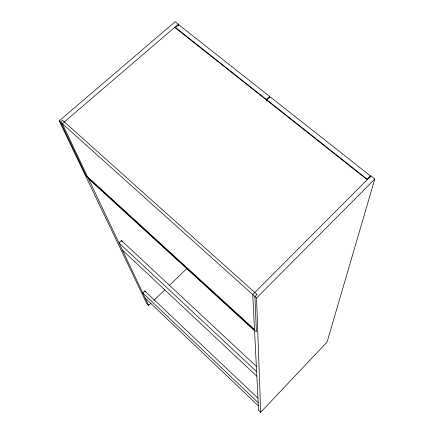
<?xml version="1.0" encoding="UTF-8"?>
<svg xmlns="http://www.w3.org/2000/svg" width="434" height="434" viewBox="0 0 434 434"><rect width="100%" height="100%" fill="white"/><g stroke="black" fill="none" stroke-linecap="round" stroke-linejoin="round"><path stroke-width="0.65" d="M266.856 101.171L266.856 99.82L270.111 96.815L370.424 175.889L369.882 177.842M269.704 97.856L269.715 96.5L178.781 24.814L175.553 27.581L266.46 99.505L269.715 96.5M374.797 179.014L327.095 342.014L260.693 412.3L258.577 410.282L252.729 294.572L370.94 175.971L374.797 179.014L256.565 298.017L260.693 412.3M370.424 175.889L367.153 179.171L266.856 99.82M178.586 25.525L178.363 24.19L175.2 21.7L59.203 120.874L146.79 303.594L148.667 305.384L151.103 303.035M154.027 300.219L164.746 289.885M169.618 285.187L187.152 268.283M257.839 398.119L144.81 290.916L142.737 292.901L258.192 402.66M256.689 366.697L121.46 240.55L118.959 242.866L256.624 371.645M178.363 24.19L62.306 123.668L148.667 305.384M174.669 27.358L367.197 179.73M59.203 120.874L256.565 298.017M87.554 176.784L254.492 329.487M88.465 178.699L254.557 330.73M122.426 250.163L256.857 376.218M145.178 298.044L258.355 405.806M121.46 240.55L122.025 241.776M144.81 290.916L145.347 292.066M256.993 294.453L254.921 296.536L256.418 331.929L86.502 176.443L60.532 122.073L62.561 120.337L256.993 294.453"/></g></svg>
